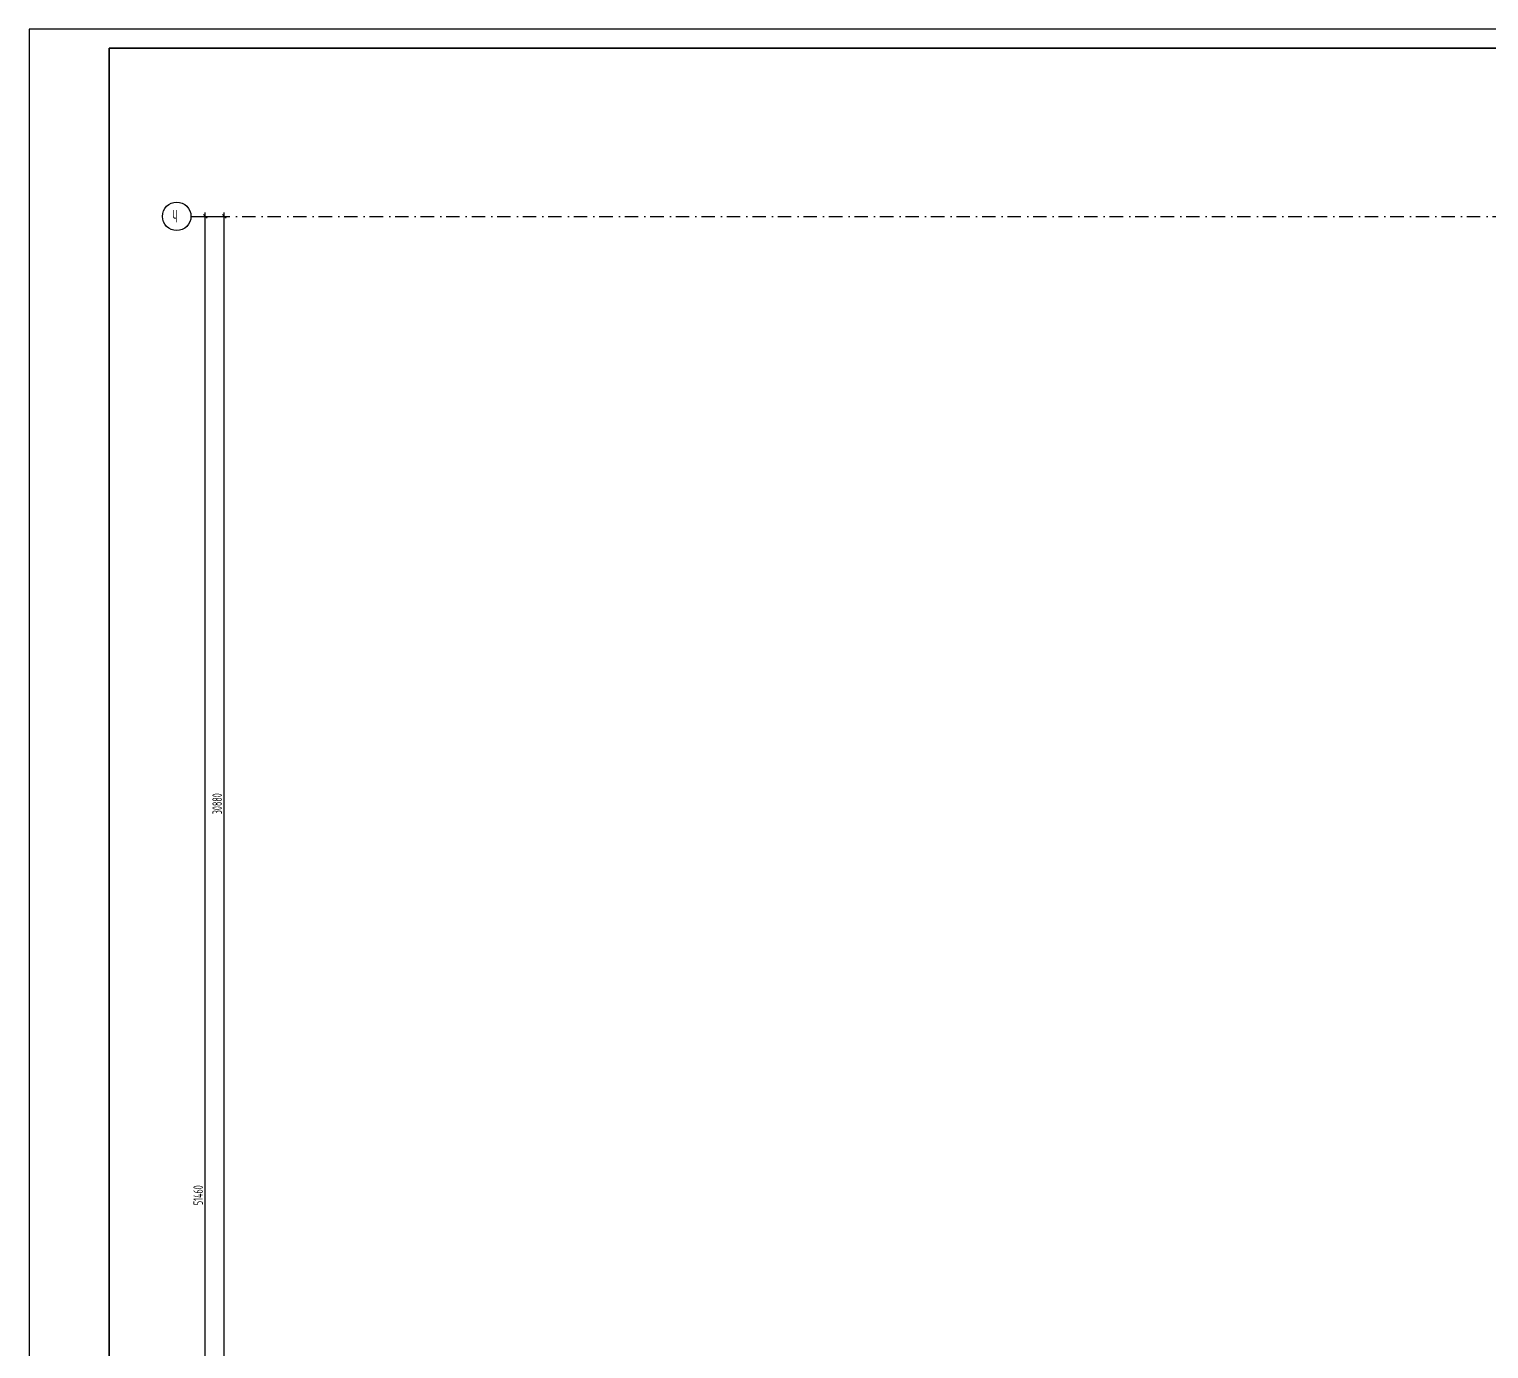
# Model space of a CAD drawing. Extents: x -1560602 to 321118, y -2308202 to -430103.
# Drawn here: x -1560602 to -1522256, y -2269232 to -2234544 of the extents above; entities that cross this region are included whole.
import ezdxf

# ---------------------------------------------------------------- set-up
doc = ezdxf.new("R2010")
doc.units = 0
doc.header["$MEASUREMENT"] = 0
doc.header["$PDSIZE"] = -5
doc.linetypes.add('Dot & Dashed', pattern=[670.277762, 352.777767, -176.388884, 0, -141.111112])
doc.linetypes.add('Штрихпунктирная', pattern=[0.670278, 0.352778, -0.176389, 0, -0.141111])
doc.layers.get('0').update_dxf_attribs({"color": 255, "linetype": 'CONTINUOUS'})
doc.layers.get('Defpoints').update_dxf_attribs({"linetype": 'CONTINUOUS'})
for name, color, linetype in [('Оси', 253, 'Dot & Dashed'), ('отделка', 240, 'CONTINUOUS'), ('РАЗМЕРЫ', 255, 'CONTINUOUS')]:
    doc.layers.add(name, color=color, linetype=linetype)
doc.styles.add('GOST 2.304', font='CS_Gost2304.shx', dxfattribs={"width": 0.7})
doc.styles.get("Standard").update_dxf_attribs({"font": 'spds.shx', "width": 0.7, "height": 250})
doc.styles.add('СГЕНЕРИР_СТИЛЬ_1', font='')
doc.styles.get('СГЕНЕРИР_СТИЛЬ_1').set_extended_font_data('GOST_type_A')
doc.dimstyles.new('SPDS', dxfattribs={"dimscale": 100, "dimtxt": 2.5, "dimasz": 1, "dimexe": 0.75, "dimexo": 0.625, "dimtad": 1, "dimdec": 0, "dimtxsty": 'GOST 2.304', "dimblk": 'OBLIQUE', "dimcen": 2.5, "dimdle": 1, "dimadec": 0, "dimazin": 2, "dimtfac": 0.75, "dimtdec": 0, "dimtmove": 0, "dimatfit": 0, "dimfxl": 1, "dimtolj": 1, "dimarcsym": 1})

# ---------------------------------------------------------------- blocks, each defined once
blk = doc.blocks.new('_Oblique')
at = {"color": 0, "linetype": 'ByBlock', "lineweight": -2}
blk.add_line((-0.5, -0.5), (0.5, 0.5), dxfattribs=at)
blk = doc.blocks.new('*D220')
at = {"layer": 'Defpoints', "color": 0, "transparency": 16777216}
for p in [(-1555976, -2239464), (-1555976, -2239464), (-1555976, -2290924)]:
    blk.add_point(p, dxfattribs=at)
at = {"layer": 'РАЗМЕРЫ', "color": 0, "lineweight": -2, "transparency": 16777216}
for p, q in [((-1555976, -2291024), (-1555976, -2239364)), ((-1555914, -2239464), (-1555901, -2239464)), ((-1556038, -2290924), (-1556051, -2290924))]:
    blk.add_line(p, q, dxfattribs=at)
at = {"layer": 'РАЗМЕРЫ', "color": 0, "lineweight": -2, "transparency": 16777216, "xscale": 100, "yscale": 100, "zscale": 100}
for p, rotation in [((-1555976, -2239464), 90), ((-1555976, -2290924), 270)]:
    blk.add_blockref('_Oblique', p, dxfattribs=dict(at, rotation=rotation))
at = {"layer": 'РАЗМЕРЫ', "color": 0, "transparency": 16777216, "insert": (-1556163, -2265194), "char_height": 250, "attachment_point": 5, "rotation": 90, "style": 'GOST 2.304'}
blk.add_mtext('\\A1;51460', dxfattribs=at)
blk = doc.blocks.new('*D224')
at = {"layer": 'Defpoints', "color": 0, "transparency": 16777216}
for p in [(-1556351, -2239464), (-1555476, -2239464), (-1556351, -2270344)]:
    blk.add_point(p, dxfattribs=at)
at = {"layer": 'отделка', "color": 0, "lineweight": -2, "transparency": 16777216}
for p, q in [((-1555476, -2270444), (-1555476, -2239364)), ((-1556288, -2239464), (-1555401, -2239464)), ((-1556288, -2270344), (-1555401, -2270344))]:
    blk.add_line(p, q, dxfattribs=at)
at = {"layer": 'отделка', "color": 0, "lineweight": -2, "transparency": 16777216, "xscale": 100, "yscale": 100, "zscale": 100}
for p, rotation in [((-1555476, -2239464), 90), ((-1555476, -2270344), 270)]:
    blk.add_blockref('_Oblique', p, dxfattribs=dict(at, rotation=rotation))
at = {"layer": 'отделка', "color": 0, "transparency": 16777216, "insert": (-1555664, -2254904), "char_height": 250, "attachment_point": 5, "rotation": 90, "style": 'GOST 2.304'}
blk.add_mtext('\\A1;30880', dxfattribs=at)

msp = doc.modelspace()

# ---------------------------------------------------------------- linework, layer by layer
at = {"color": 0, "lineweight": 35, "ltscale": 100}
for p, q in [((-1558501.6, -2235044.1), (-1477001.6, -2235044.1)), ((-1558501.6, -2307671.1), (-1558501.6, -2235044.1))]:
    msp.add_line(p, q, dxfattribs=at)
at = {"layer": 'Defpoints', "color": 0, "linetype": 'Continuous', "ltscale": 100}
for p, q in [((-1476440.2, -2234544.1), (-1560601.6, -2234544.1)), ((-1560601.6, -2234544.1), (-1560601.6, -2308202.4))]:
    msp.add_line(p, q, dxfattribs=at)
at = {"layer": 'Оси', "color": 0, "linetype": 'Штрихпунктирная', "lineweight": -3, "ltscale": 1000}
msp.add_line((-1556351.1, -2239463.9), (-1478850.7, -2239463.9), dxfattribs=at)
at = {"layer": 'Оси', "color": 0, "linetype": 'Continuous', "ltscale": 100}
msp.add_circle((-1556725.9, -2239463.9), 375, dxfattribs=at)

# ---------------------------------------------------------------- texts
at = {"layer": 'Оси', "color": 0, "linetype": 'Continuous', "width": 0.7}
msp.add_text('Ч', height=330, dxfattribs=at).set_placement((-1556840, -2239627.1))
at = {"layer": 'Оси', "color": 0, "ltscale": 100, "insert": (-1555976.3, -2265193.9), "char_height": 0.23, "attachment_point": 5, "rotation": 90, "style": 'СГЕНЕРИР_СТИЛЬ_1'}
msp.add_mtext('\\A1;51460000', dxfattribs=at)

# ---------------------------------------------------------------- dimensions: what is measured, and where the dimension line sits
at = {"layer": 'отделка', "color": 0}
dim = msp.add_linear_dim(base=(-1555476.1, -2239463.9), p1=(-1556350.9, -2270343.9), p2=(-1556350.9, -2239463.9), angle=90, dimstyle='SPDS', override={"dimscale": 100, "dimlfac": 1, "dimtxsty": 'GOST 2.304', "dimtolj": 1}, dxfattribs=at)
dim.commit()
dim.dimension.update_dxf_attribs({"geometry": '*D224', "text_midpoint": (-1555663.6, -2254903.9)})
at = {"layer": 'РАЗМЕРЫ', "color": 0}
dim = msp.add_linear_dim(base=(-1555976, -2239463.9), p1=(-1555976, -2290924), p2=(-1555976.1, -2239463.9), angle=90, dimstyle='SPDS', override={"dimscale": 100, "dimlfac": 1, "dimtxsty": 'GOST 2.304', "dimtolj": 1}, dxfattribs=at)
dim.commit()
dim.dimension.update_dxf_attribs({"geometry": '*D220', "text_midpoint": (-1556163.5, -2265193.9)})

doc.saveas('drawing.dxf')
